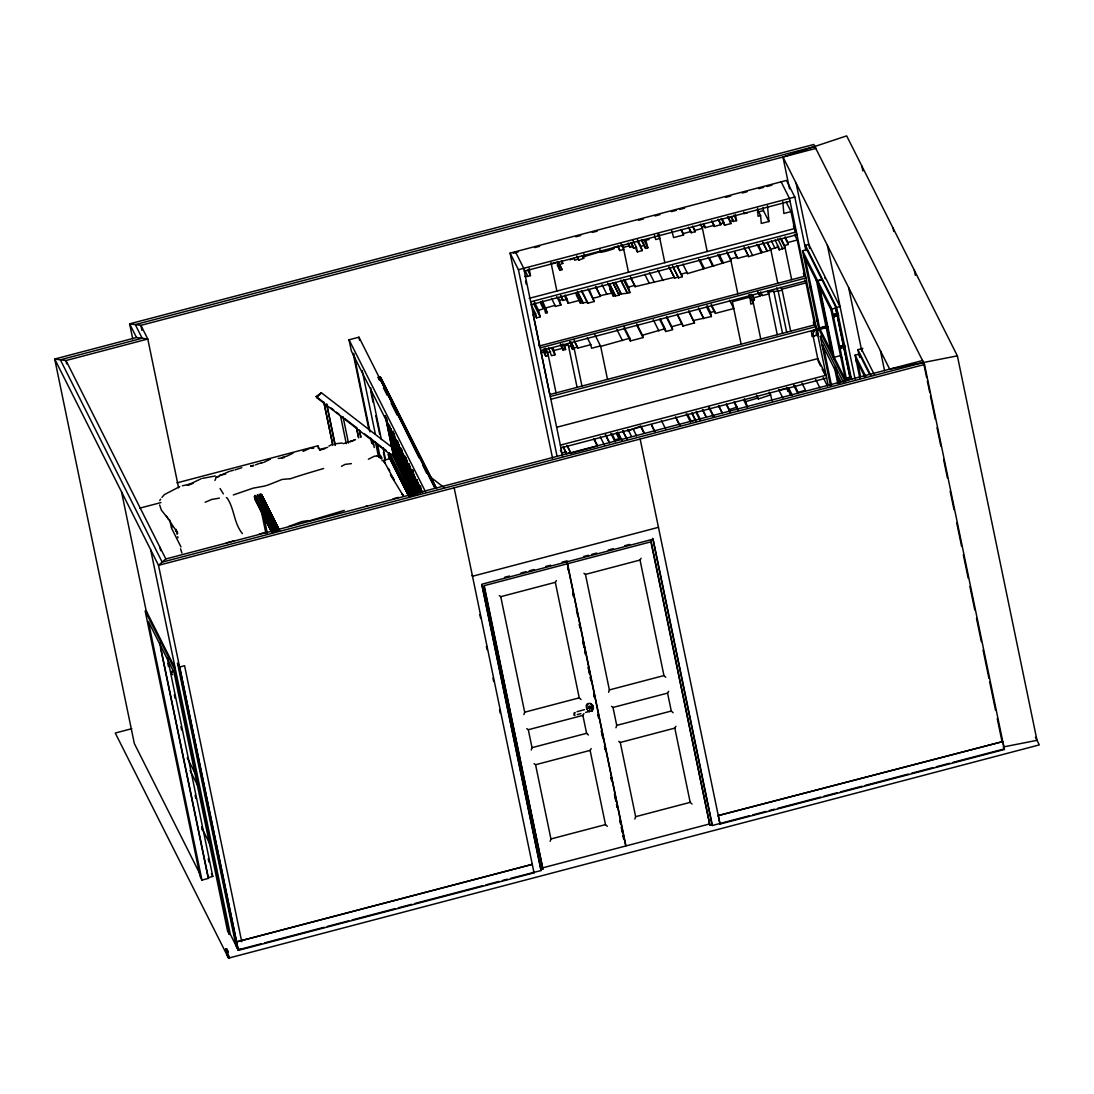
<?xml version="1.0" encoding="UTF-8"?>
<svg xmlns="http://www.w3.org/2000/svg" width="1094" height="1094" viewBox="0 0 1094 1094"><rect width="100%" height="100%" fill="white"/><g stroke="black" fill="none" stroke-linecap="round" stroke-linejoin="round"><path stroke-width="1.5" d="M589.652 709.336L589.816 708.83A1.463 0.985 51.6 0 0 589.734 709.281M401.033 470.639L402.264 472.553L402.113 470.981M523.889 714.56L524.682 712.194L500.751 596.681L499.247 595.574M608.592 692.283L609.385 689.917L585.454 574.405L583.95 573.297M531.233 750.033L532.026 747.667L528.306 729.725L526.802 728.618M615.936 727.756L616.729 725.39L613.009 707.449L611.505 706.341M550.145 841.313L550.938 838.961L535.568 764.733L534.063 763.639M634.848 819.037L635.641 816.685L620.271 742.457L618.753 741.363M592.469 709.391L592.784 706.163M214.944 480.444L216.256 477.312L229.384 471.364M588.846 707.025A2.297 2.038 -26.7 0 0 589.187 708.625A2.448 2.174 -26.7 0 1 588.791 707.011L589.379 706.136L590.719 706.505A2.448 2.174 -26.7 0 1 591.061 708.187M171.266 672.4L173.905 670.554M682.861 264.078L687.593 273.582L730.956 260.7L726.744 252.304M161.994 497.346L164.346 494.611L179.731 486.625M581.051 699.531L579.246 697.849L555.328 582.323L556.408 580.545M665.74 677.254L663.949 675.572L640.031 560.046L641.111 558.268M588.394 734.99L586.589 733.308L582.883 715.38L583.964 713.589M673.097 712.727L671.292 711.032L667.572 693.104L668.653 691.312M607.293 826.285L605.488 824.616L590.117 750.388L591.211 748.611M691.996 804.008L690.191 802.34L674.82 728.112L675.914 726.334M159.724 500.642L160.64 499.165M591.813 711.032L592.059 710.744A1.436 0.944 52.9 0 0 591.772 709.309M172.264 525.941L171.567 528.224L180.975 546.932M812.774 330.949L815.126 329.28L824.657 326.395M587.957 704.098L586.74 706.792L587.054 709.227M591.909 711.141C598.035 703.524 582.801 699.203 587.027 709.377M575.116 715.107L574.514 715.476A1.395 0.711 -84.7 0 1 573.94 714.478L573.953 713.903A1.641 0.834 -84.7 0 1 574.582 712.522L575.389 712.919M170.938 673.234L171.826 671.196L172.565 671.798M744.453 248.215L748.679 256.611L770.901 249.979L767.373 242.977M837.402 313.281L833.204 314.757L838.319 313.404M833.601 316.686L838.715 315.332M843.994 345.075L839.795 346.552L844.91 345.212M840.192 348.48L845.306 347.14M850.571 376.828L846.359 378.319L851.488 376.965M846.77 380.233L851.884 378.893M316.74 397.628L316.18 396.507L321.376 392.76L316.74 397.628L390.873 454.899M640.14 439.05L720.03 824.055L1004.401 749.486L924.512 364.48L922.543 360.528L165.823 558.952L158.521 565.338L238.136 949.824L261.261 943.753M591.635 710.58L589.857 711.291L587.998 710.567M816.685 328.938L811.433 331.824L812.021 336.514L818.394 334.778L817.574 331.031L819.242 329.458M368.363 459.22L374.353 456.212L376.842 456.02M332.494 444.205L328.884 446.092M341.451 466.331L345.102 464.362L351.393 463.637M205.18 502.242L211.826 499.425L219.347 498.139M270.423 459.138L264.201 462.201M233.337 494.939L253.07 488.17L264.31 486.119A48.861 43.459 -26.7 0 0 270.533 484.054L282.102 479.445L289.623 478.762M309.37 448.526L303.038 451.371M355.536 439.569L350.381 441.634L354.593 440.007M286.628 456.266L293.055 453.203M259.538 463.391L255.49 464.854M561.687 261.069L562.781 263.422L559.663 264.639L562.084 269.63L559.937 270.355L557.202 264.912M393.074 498.796L398.585 497.36M817.204 329.239L821.293 327.926M569.974 259.825L573.817 258.416L574.801 260.249L578.357 258.991L578.89 260.057L583.717 258.307L582.35 255.586M226.95 954.529L229.343 957.92L227.278 954.269M228.482 956.662L228.837 957.373M288.556 526.501L301.903 521.564L308.276 520.594M834.189 316.152L835.925 315.537M583.717 258.307L583.006 257.063L584.989 256.311L600.948 251.565L601.29 252.304L607.197 250.854L614.09 248.735L613.529 247.531L618.342 246.082L619.819 250.526L623.744 249.391L620.995 243.948M627.833 431.036L640.455 426.168L643.997 433.21M201.159 478.748L187.416 485.257L190.547 484.41M226.376 542.911L234.061 540.792M789.526 188.811L782.948 157.044L846.674 135.875L957.373 355.851L1037.003 740.337L1003.157 746.983M756.46 395.194L758.292 398.954L770.614 394.893L772.063 400.91M241.815 467.671L234.95 469.928M343.325 443.672L352.61 440.704M216.256 477.312L218.868 476.601M726.43 403.959L729.274 409.594L737.124 407.173L738.149 409.963M534.31 301.903L538.535 310.299L544.402 308.508L545.578 313.157L547.246 312.693L542.515 300.891M673.603 268.071L678.526 277.862L682.287 276.714L677.172 265.76M278.3 458.454L282.156 457.907M577.044 711.715L584.565 709.596M681.384 274.156L687.087 272.461L687.593 273.582M182.397 485.777L193.077 483.452M744.317 398.79L745.739 401.621L757.882 398.011L758.292 398.954M524.846 270.286L527.882 276.372L530.467 275.62L529.113 268.331M624.975 280.146L628.489 287.134L634.698 285.329L635.094 286.683L674.342 277.315L674.601 278.067L678.212 277.069L678.526 277.862M594.138 438.831L597.693 445.887L570.863 453.217L570.589 452.478L566.46 453.682L563.246 446.297M533.038 310.887L536.552 317.889L540.176 316.836L538.535 310.299M779.01 390.257L787.037 387.96L790.593 395.002M311.298 448.349L313.636 448.294M546.029 307.879L555.068 305.335L555.506 306.416L560.935 304.966L558.473 297.418M666.875 316.891L671.812 326.696L682.232 323.756L682.957 326.053L694.485 322.908L688.769 310.628M693.705 320.433L711.401 316.549L710.553 312.433L707.039 305.431M577.222 714.642L580.941 713.603M560.812 296.255L562.931 300.453L567.198 299.264L568.224 303.312L579.765 300.303L580.408 303.161L587.492 302.231L587.697 303.229L594.247 301.52L589.324 289.773M551.226 263.722L557.448 261.999L559.937 270.355M230.437 471.063L233.46 470.229M681.234 229.508L683.285 233.583L690.806 231.531L691.203 232.707L695.251 231.709L692.871 226.308M718.567 219.593L720.631 223.682L724.037 222.752L724.611 225.214L730.97 223.573L728.686 217.104M777.191 245.644L779.297 249.842L785.068 247.805L780.145 238.013M259.333 534.009L265.09 532.532M241.487 948.881L238.218 949.77L236.044 945.872L177.488 663.142L179.676 667.025L184.571 665.699L241.733 941.743M571.259 342.463L574.077 348.056L577.55 347.113L577.755 348.097L590.801 344.692L591.526 348.261L600.579 345.909L607.498 379.358M711.592 221.015L714.327 226.458L720.823 224.708L720.631 223.682M637.46 239.559L640.879 246.355L644.448 245.398L645.528 248.406L647.853 247.805L645.843 240.283L649.043 239.518M773.909 291.825L778.08 290.703L786.682 332.234M635.983 249.186L637.351 251.907L642.219 250.594L640.879 246.355M734.662 252.81L737.479 258.403L748.31 255.504L748.679 256.611M630.841 242.813L633.59 248.256L636.462 247.49L637.351 251.907M785.109 236.906L787.926 242.499L797.239 240.024L804.746 276.221L539.574 345.95L533.052 314.416L535.65 313.732L536.552 317.889M671.812 326.696L672.728 329.691L665.767 331.509L665.07 328.706L642.493 335.229L636.858 324.029M822.414 327.626L824.644 327.038M703.716 224.981L705.083 227.702L714.081 225.337L714.327 226.458M620.995 280.666L627.327 293.247L629.884 292.577L628.489 287.134M710.553 312.433L714.724 311.325L715.175 313.431L733.759 308.549L729.534 300.139M642.493 335.229L643.026 337.595L630.363 340.945L629.802 338.224L600.674 346.401L594.931 334.709M178.595 487.801L147.786 339.017L136.504 337.513L54.7 359.037L134.33 743.523L200.393 874.817M552.552 458.222L510.077 253.124L786.449 180.428L794.805 197.029L805.854 250.389M513.236 253.234L518.173 251.935M534.651 247.6L539.602 246.3M575.841 236.769L580.777 235.47M592.305 232.434L597.256 231.135M638.445 220.304L643.381 219.005M654.909 215.969L659.86 214.67M671.388 211.634L676.324 210.335M679.62 209.474L684.571 208.175M725.746 197.344L730.696 196.045M742.224 193.009L747.161 191.71M758.703 188.674L763.639 187.375M766.935 186.513L771.872 185.214M510.077 253.124L518.433 269.712L794.805 197.029M524.327 271.121L790.046 201.241M621.953 244.687L623.32 247.408L629.556 245.767L629.884 247.381L633.221 246.492L633.59 248.256M694.922 230.383L702.416 228.414L700.365 224.338M683.285 233.583L683.518 234.978L673.603 237.589L671.812 230.711M529.168 298.361L794.517 228.578L791.003 211.607L783.824 213.494L782.839 201.679M422.749 492.929L351.379 351.092L349.041 339.796L358.955 337.184L434.933 488.156M530.686 301.794L796.391 231.914L793.355 225.884M531.26 304.597L796.979 234.718L794.695 230.191M559.882 300.221L562.726 299.469L562.931 300.453M779.297 249.842L778.518 246.929L770.764 249.309L767.236 242.321M781.061 238.478L784.589 245.466L788.309 244.495L787.926 242.499M593.55 298.156L600.469 296.337L596.121 287.243M613.228 282.99L618.848 294.177L627.327 293.247M806.428 250.335L805.389 245.316L808.685 244.454M609.686 289.048L613.201 296.036L619.108 295.271L618.848 294.177M802.572 250.772L817.601 280.652L833.833 359.01L818.791 329.144L802.572 250.772L806.469 249.747L806.866 250.54M540.805 350.654L806.51 280.775M544.812 348.576L548.326 355.577L545.728 356.261L544.812 351.858L541.147 352.829L549.79 394.537L814.674 324.877L805.977 282.881L781.978 289.199L790.675 331.181M758.415 292.522L759.824 295.312L762.08 294.724L762.244 295.653L768.836 293.917L767.427 291.113M817.601 280.652L822.209 279.435M752.481 294.942L753.889 297.746L759.961 296.146L759.824 295.312M778.176 291.182L782.183 290.129L780.76 287.325M845.156 381.532L833.943 359.256L817.724 280.885L822.319 279.667M552.648 347.687L554.056 350.49L562.754 348.207L563.15 350.135L565.584 349.492L564.819 345.827L568.306 344.911L577.085 387.358M568.661 346.661L571.793 345.827L572.531 349.396L574.268 348.945L570.74 341.943M554.056 350.49L554.959 354.798L551.472 355.714L548.532 347.509M805.389 245.316L836.636 307.414L839.932 306.552L808.808 244.413M817.724 280.885L831.919 309.11L835.83 308.084L850.325 378.114M176.982 482.864L317.862 445.819L320.091 450.249L319.776 449.443L327.68 447.364M282.266 457.388L285.849 456.444M320.063 450.003L324.795 448.759M550.296 396.507L816.001 326.627L813.731 322.101M550.87 399.296L816.589 329.417M816.548 280.967L805.184 258.389L819.721 328.583L824.329 327.366M139.69 508.163L160.955 502.57M830.633 386.278L820.295 336.35L822.893 335.667M290.101 478.83C301.233 475.042 312.446 471.815 323.578 468.505M382.025 460.779L391.693 458.236M556.969 427.221L817.724 358.641L826.079 375.242L560.36 445.121M858.94 354.675L857.901 349.656L862.838 348.357M830.989 309.67L819.625 287.093L834.161 357.287L840.315 355.659M859.925 378.497L855.084 355.153L858.995 354.128L859.405 354.935M560.935 447.911L826.654 378.032M560.388 450.249L561.81 453.066L566.09 451.945M310.012 520.648L344.254 510.392M923.527 362.497L162.172 562.138L60.348 359.789L142.152 338.265L135.259 324.59L814.811 146.459L923.527 362.497L926.645 377.539M924.512 364.48L158.521 565.338L54.7 359.037L65.982 360.541L147.786 339.017L140.907 325.342L129.625 323.838L132.73 338.88M658.424 527.335L472.512 576.251L472.102 575.444M504.553 577.317L509.489 576.018M521.017 572.982L525.954 571.683M529.25 570.822L534.187 569.523M545.701 566.487L550.638 565.188M562.166 562.166L567.102 560.866M583.567 556.531L588.504 555.232M591.799 554.371L596.736 553.072M608.25 550.036L613.201 548.737M624.715 545.715L629.652 544.415M749.513 815.727L712.399 825.478L711.989 824.671L709.897 825.218L651.19 541.749L484.204 585.659L542.897 869.142L540.805 869.689L481.852 585.044M500.751 596.681L555.328 582.323M585.454 574.405L640.031 560.046M131.786 728.686L115.267 733.035L228.55 958.125L1039.3 744.905L1035.471 737.301M524.682 712.194L579.246 697.849M609.385 689.917L663.949 675.572M528.306 729.725L582.883 715.38M613.009 707.449L667.572 693.104M532.026 747.667L586.589 733.308M616.729 725.39L671.292 711.032M535.568 764.733L590.117 750.388M620.271 742.457L674.82 728.112M160.476 647.621L208.12 877.675L212.783 876.444L167.546 658.068M201.939 880.096L148.36 621.433L174.001 672.359L227.566 931.021L229.316 934.495L174.302 668.831L145.16 610.944L200.175 876.609L201.939 880.096L208.475 878.373L159.751 643.067M550.938 838.961L605.488 824.616M635.641 816.685L690.191 802.34M1002.76 741.568L718.115 815.618L1002.76 741.568L1004.401 749.486M542.774 867.816L625.741 845.99L567.116 562.877M708.926 824.124L625.959 845.936L567.321 562.822M264.57 942.891L324.015 927.302M327.325 926.44L348.795 920.806M352.104 919.931L395.043 908.676M398.339 907.815L411.549 904.341M414.858 903.48L482.577 885.73M485.873 884.855L499.083 881.395M502.392 880.52L507.342 879.22M510.652 878.359L541.215 870.509L481.921 584.196L653.118 539.164L712.399 825.478M752.822 814.852L766.06 811.392M769.356 810.517L774.32 809.218M777.629 808.357L820.609 797.075M823.919 796.213L837.142 792.74M840.452 791.878L861.949 786.244M865.258 785.369L908.239 774.101M911.548 773.239L933.045 767.605M936.355 766.73L949.578 763.27M952.888 762.395L1004.142 748.952M150.671 549.762L230.301 934.249L238.396 950.344L534.036 872.821L454.147 487.815M731.298 217.405L733.349 221.48L736.563 220.646L735.318 214.383M700.762 224.297L702.129 227.019L704.796 226.335L705.083 227.702M600.346 295.64L612.558 292.987L613.201 296.036M727.072 251.921L730.587 258.909L737.206 257.213L737.479 258.403M749.951 294.737L752.768 300.344L754.409 299.92L753.889 297.746M545.578 348.261L547.684 352.459L550.651 351.707M757.321 212.154L763.434 210.636L768.918 221.521L761.274 223.422L760.604 215.627L757.869 210.185M730.737 221.179L733.254 220.564L733.349 221.48M263.162 462.557L260.7 463.104L261.384 462.967M760.604 215.627L758.046 216.243L757.554 208.325M828.049 326.723C823.55 328.651 809.765 328.528 813.868 336.596M827.707 327.448C823.755 328.692 813.129 329.02 817.068 335.721M524.628 276.426L527.882 276.372M585.591 712.372L589.516 711.469M250.882 466.017L253.74 465.36M747.27 212.92L744.07 213.645L743.742 212.113M202.431 478.393L215.313 475.972M957.373 355.851L889.682 369.143L782.948 157.044M219.566 475.234L225.624 474.085M252.017 465.784L253.452 465.565L250.581 465.976M366.189 505.879L367.078 505.743M335.803 443.726L342.217 443.015M281.992 457.743L284.29 457.62M816.548 334.709L818.394 334.778M413.258 493.873L412.889 495.049M803.461 255.668L804.377 255.805M804.787 257.719L803.871 257.582L804.049 255.134M810.969 287.599L810.052 287.462L810.64 286.929L810.449 289.39L811.365 289.527M817.546 319.366L816.63 319.229L817.218 318.696L817.027 321.144L817.943 321.28M822.045 345.376L822.961 345.513M823.673 348.945L822.756 348.808L822.633 344.842M856.903 360.172L855.987 360.035L856.561 359.502L856.383 361.964L857.313 362.1M749.171 294.97L753.397 303.38L750.799 304.064L750.087 297.978L747.981 297.568L732.351 301.712L741.144 344.213M590.336 703.483L592.811 706.013M589.543 711.756L587.834 710.594M226.321 497.579L227.155 498.085C234.567 508.86 233.774 523.342 242.417 533.585M377.252 455.774L380.903 458.14M378.497 456.526L381.874 459.124M321.253 392.664L406.298 458.359M429.094 475.972L444.041 487.527M316.18 396.507L324.262 402.756M331.003 407.966L333.697 410.045M336.391 412.137L339.085 414.216M344.487 418.387L356.617 427.754M364.699 434.003L386.278 450.66M409.183 468.369L413.231 471.487M401.662 463.227L412.438 471.569M220.058 488.526L223.354 493.886M383.953 461.135L394.004 479.705L390.435 474.714L403.495 496.156L401.936 493.613L403.098 495.459M168.531 519.171L161.379 510.132L159.642 504.949M166.411 516.149L176.859 531.875L175.984 529.291L177.146 534.31M228.236 952.587L225.651 948.922L227.402 952.532M175.97 530.522L177.789 533.257M176.435 531.205L176.9 531.93M383.844 461.34L385.334 463.637L383.679 460.984M171.484 673.083L172.578 674.793M380.425 455.405L381.97 457.948M227.552 954.365L229.494 957.783M226.581 948.977L228.345 952.559L225.733 948.895M255.654 499.89L269.698 527.062M389.601 457.47L408.308 493.982M228.373 952.354L226.554 948.73M229.48 957.688L227.661 954.064M265.24 504.047L266.799 507.083M273.021 519.253L274.58 522.289M227.525 952.765L225.61 948.99M228.632 958.098L226.745 954.474M398.79 415.405L400.322 418.428M406.462 430.489L412.602 442.55M414.134 445.573L435.617 487.801M279.148 530.193L262.15 496.799L278.902 530.084M436.178 488.02L381.191 379.55L435.617 487.719M398.941 458.755L400.472 461.764M402.756 466.29L404.288 469.299M411.166 482.864L412.684 485.873M414.982 490.386L416.513 493.408M429.409 476.752L430.954 479.787M408.308 494.912L389.3 457.251L408.459 495.336M408.568 495.719L388.685 456.294L408.623 495.897M261.931 495.514L279.271 529.893M255.381 499.671L271.49 531.534M271.462 531.739L254.793 498.7L272.132 532.956M781.143 181.823L789.458 198.438L828.172 385.184M861.32 348.767L874.174 374.326M824.876 277.835L825.273 278.628M786.217 202.075L791.003 211.607M857.901 349.656L870.756 375.228M807.194 250.362L835.843 307.291L850.353 377.362M859.734 354.757L869.703 374.558M835.83 308.084L835.419 307.291L836.801 313.951M794.435 234.431L797.239 240.024M855.084 355.153L865.792 376.418M864.971 377.184L857.737 362.825L860.513 376.199M803.652 273.459L805.936 277.985L540.217 347.865L538.699 344.842M803.338 273.418L804.746 276.221M784.781 237.507L788.309 244.495M804.569 280.091L805.977 282.881M840.493 355.605L841.942 358.49M777.725 238.656L782.743 248.899M819.721 328.583L831.084 351.16L816.179 279.243M834.161 357.287L845.525 379.864L830.291 306.293M775.003 239.942L778.518 246.929M813.266 322.074L814.674 324.877M813.553 323.386L815.071 326.409M820.295 336.35L835.324 366.23L838.77 382.873M843.665 382.804L835.447 366.463L838.893 383.105M771.379 240.899L774.949 248.215M834.941 369.758L823.577 347.167L831.522 385.567M841.04 381.888L838.018 375.871L839.741 384.213M762.819 242.225L767.031 250.622M762.915 242.581L767.126 250.964M819.064 362.948L820.582 365.97M822.1 368.979L825.136 375.01M758.47 244.947L761.985 251.948M757.007 244.318L761.233 252.7M823.221 377.553L827.474 386.018M776.672 287.913L778.08 290.703M733.814 215.203L736.563 220.646M815.7 379.509L819.967 387.96M748.337 246.711L752.645 255.572M731.189 216.475L733.254 220.564M744.098 247.107L748.31 255.504M727.551 216.776L730.97 223.573M760.672 291.92L762.08 294.724M721.985 218.663L724.037 222.752M721.192 218.403L724.611 225.214M757.855 291.948L759.961 296.146M801.957 383.132L805.512 390.189L798.155 392.349L794.613 385.307M718.088 219.265L720.823 224.708M734.389 251.62L737.206 257.213M751.592 294.327L754.409 299.92M712.016 221.248L714.081 225.337M748.679 295.175L750.087 297.978M793.656 385.211L797.923 393.676M788.747 388.096L792.288 395.153M719.127 254.355L723.353 262.751M703.428 223.614L704.796 226.335M718.58 254.902L722.792 263.298M717.91 254.67L722.136 263.066M778.572 389.505L782.839 397.97M709.432 257.952L713.644 266.348M692.502 226.28L695.251 231.709M708.215 257.186L712.44 265.582M688.755 227.456L690.806 231.531M688.468 227.278L691.203 232.707M769.205 392.076L770.614 394.893M699.9 259.593L704.126 267.989M698.642 259.251L703.565 269.042M680.783 229.535L683.518 234.978M711.196 304.323L714.724 311.325M711.661 306.429L714.478 312.036M706.478 306.744L711.401 316.549M698.464 307.879L703.401 317.684M698.751 308.864L703.688 318.669M676.666 265.527L682.287 276.714M743.701 400.048L747.257 407.105M657.767 234.376L659.819 238.451L655.689 239.545L654.444 235.36M672.591 265.883L678.212 277.069M669.419 267.524L674.342 277.315M668.967 266.881L674.601 278.067M734.279 401.525L737.124 407.173M688.851 311.708L694.485 322.908M734.402 402.893L737.944 409.949M643.751 239.641L647.853 247.805M726.471 404.862L730.013 411.918M657.863 270.163L663.019 280.597M641.713 239.955L644.448 245.398M641.426 240.256L645.528 248.406M677.295 313.951L682.232 323.756M678.034 316.248L682.957 326.053M637.433 241.077L642.219 250.594M718.703 405.683L722.245 412.739M718.526 405.765L722.067 412.821M649.426 272.584L654.349 282.375M633.043 240.68L636.462 247.49M631.17 242.417L633.221 246.492M644.817 274.348L649.234 283.291M666.383 317.082L672.017 328.296M628.188 243.046L629.556 245.767M628.517 244.659L629.884 247.381M709.117 407.077L714.081 416.951M709.008 407.953L713.274 416.417M660.147 318.901L665.07 328.706M660.12 320.296L665.767 331.509M702.69 409.853L706.245 416.91M702.457 409.648L705.999 416.705M617.768 246.451L619.819 250.526M653.255 319.694L658.889 330.894M630.472 276.932L634.698 285.329M630.882 278.3L635.094 286.683M696.249 411.276L700.502 419.74M696.454 413.176L699.996 420.233M691.982 412.848L695.538 419.905L691.203 421.272L687.647 414.216M692.187 414.106L695.743 421.163M623.553 279.996L629.884 292.577M620.831 280.037L627.163 292.618M686.239 413.655L690.492 422.12M599.922 249.582L601.29 252.304M615.471 282.402L621.105 293.575M615.607 282.977L621.242 294.163M636.681 325L643.026 337.595M612.777 282.69L619.108 295.271M609.741 284.276L615.361 295.462M609.932 285.014L615.553 296.2M675.818 417.252L680.085 425.703M675.545 417.046L679.798 425.511M607.635 283.196L612.558 292.987M624.168 327.01L629.802 338.224M602.028 284.645L606.951 294.436M624.031 328.337L630.363 340.945M583.909 253.904L585.276 256.625M595.546 286.546L600.469 296.337M616.825 329.431L622.459 340.631M661.323 420.383L665.59 428.848M576.839 255.982L578.89 260.057M587.916 288.925L594.247 301.52M651.422 424.486L654.978 431.542M651.764 425.798L654.609 431.433M581.858 291.045L587.492 302.231M581.365 290.648L587.697 303.229M577.331 291.305L582.965 302.491M577.509 292.18L583.143 303.366M561.413 260.7L562.781 263.422M576.237 293.315L579.765 300.303M576.196 294.765L580.408 303.161M557.967 261.48L562.084 269.63M640.947 426.168L644.503 433.224M587.273 337.69L590.801 344.692M633.002 428.752L636.544 435.809M565.092 295.065L567.198 299.264M564.709 296.31L568.224 303.312M560.62 295.284L562.726 299.469M627.97 429.354L631.511 436.41M556.709 296.583L560.935 304.966M622.732 430.694L626.985 439.159M622.691 430.913L626.247 437.969M574.035 340.111L577.55 347.113M574.938 342.49L577.755 348.097M551.554 298.334L555.506 306.416M617.837 432.157L622.103 440.622M617.768 432.609L621.31 439.665M616.715 432.814L619.546 438.462L615.047 439.87L612.202 434.222M616.209 433.128L619.054 438.776M569.673 341.629L571.793 345.827M570.412 345.198L572.531 349.396M610.808 433.388L615.06 441.853M527.732 270.177L530.467 275.62M541.612 301.52L547.246 312.693M562.767 343.885L565.584 349.492M540.874 301.506L544.402 308.508M515.383 251.729L523.752 268.331L562.412 455.077M540.655 303.366L542.761 307.564M560.648 344.008L562.754 348.207M560.333 344.528L563.15 350.135M605.488 434.441L609.741 442.906M605.433 434.974L608.975 442.031M533.845 304.255L540.176 316.836M600.237 436.766L604.49 445.231M651.19 541.749L650.656 540.682L709.897 825.218M531.438 305.349L535.65 313.732M551.431 347.796L554.959 354.798M593.632 438.721L597.174 445.778M543.403 349.068L544.812 351.858M542.911 350.654L545.728 356.261M567.048 445.436L570.589 452.478M567.321 446.174L570.165 451.808M563.615 448.048L565.748 452.273M436.574 488.635L380.603 377.375L436 488.088M435.973 488.061L380.015 376.842L435.234 488.074L379.249 376.856L419.057 457.798M379.604 380.192L378.073 377.143L379.55 380.206M383.447 387.809L387.276 395.426M391.105 403.043L397.245 415.228M349.041 339.796L425.785 492.3M409.101 477.969L396.069 452.068L401.375 462.68M410.633 481.004L416.759 493.203M398.736 457.511L404.096 468.177M406.394 472.758L408.705 477.326M411.002 481.893L413.3 486.461M414.831 489.51L416.363 492.56M416.937 494.187L396.247 453.053L416.664 494.187M397.013 456.116L403.139 468.3M404.671 471.35L415.405 492.683M415.009 494.488L393.539 451.836L414.243 494.693M392.226 453.887L412.93 495.021M410.729 495.664L389.259 453.012L410.469 495.787M409.252 494.488L388.548 453.354L409.635 495.732M409.73 496.772L388.261 454.106L409.498 496.553M409.074 496.184L388.37 455.049L408.91 496.088M340.453 415.529L346.278 443.672M542.897 869.142L484.013 586.275M540.805 869.689L541.215 870.509M533.434 871.631L534.036 872.821M279.435 530.317L261.562 494.625L279.572 530.672M279.285 530.399L261.015 494.078L278.929 530.399M278.573 530.399L260.304 494.078L278.04 530.522M277.507 530.658L259.223 494.338L276.536 530.905M275.579 531.151L257.309 494.844L274.567 531.452M273.555 531.752L255.271 495.432L272.474 530.399M272.898 532.081L254.628 495.76L272.775 532.45M272.638 532.833L254.369 496.512L272.324 532.546M271.996 532.245L254.478 497.455L271.791 532.122M136.504 337.513L129.625 323.838L813.827 144.476L815.796 148.428L140.907 325.342L141.946 330.361M165.823 558.952L65.982 360.541L66.679 363.878M146.145 610.684L175.286 668.571M187.252 757.759L195.306 773.759M190.082 770.477L198.616 787.42M202.117 828.568L210.636 845.512M211.374 873.668L212.783 876.444M208.12 877.675L208.475 878.373M227.593 954.036L229.453 957.893M402.893 465.716L413.518 486.939M415.036 489.975L417.306 494.529M422.817 465.442L426.578 473.073M396.958 456.13L414.995 492.779M392.199 453.901L412.11 495.254M226.841 954.228L228.537 957.811M227.114 954.146L228.632 957.783M729.274 409.594L730.245 412.082M181.877 553.003L180.565 548.819M745.739 401.621L747.517 407.132M177.72 536.716L177.966 537.715M420.465 485.777L421.833 492.314M418.25 483.288L420.301 493.107L418.715 484.902M416.882 479.623L419.617 492.697L417.019 479.582M414.339 475.507L418.099 493.503L414.79 477.107M412.629 470.201L417.402 493.093L412.766 470.16M410.756 469.353L415.884 493.886L410.879 469.326M409.047 464.047L415.187 493.476L409.183 464.006M406.147 458.29L413.669 494.283L406.612 459.904M405.136 456.253L412.985 493.859L405.601 457.866M402.92 453.778L410.1 488.129L408.814 486.857L409.648 486.256L410.291 487.992L403.03 453.75M401.211 448.472L409.06 486.078L401.334 448.431M398.654 444.355L406.175 480.348L404.889 479.076L405.737 478.475L406.38 480.198L398.777 444.328M397.286 440.677L405.149 478.283L397.423 440.65M394.059 433.292L402.264 472.553L395.194 438.174M393.033 431.255L401.224 470.502L393.84 434.496M390.818 428.78L398.339 464.772L397.054 463.5L397.888 462.899L398.531 464.622L390.941 428.752M389.45 425.101L397.3 462.707L390.585 429.983M386.223 417.717L394.428 456.977L393.143 455.706L393.977 455.104L394.619 456.841L386.346 417.689M385.197 415.679L393.389 454.926L385.334 415.652M914.338 270.327L915.377 275.346M927.343 380.89L929.763 392.582M930.447 395.932L935.302 419.33M937.025 427.699L940.84 446.078M943.602 459.453L947.418 477.846M950.18 491.22L953.995 509.599M956.758 522.973L961.612 546.385M963.335 554.74L968.19 578.138M969.913 586.507L974.768 609.905M976.491 618.26L981.345 641.672M983.068 650.027L988.962 678.444M989.646 681.781L995.54 710.211M997.263 718.567L1002.118 741.964M893.087 228.085L893.771 231.422M861.826 165.973L862.851 170.938M880.424 350.75L884.581 370.825M848.643 287.599L861.798 351.119M858.995 354.128L859.679 357.464M827.392 245.357L855.084 379.098M836.636 307.414L851.542 379.358M837.744 313.937L838.141 315.865M844.322 345.745L844.718 347.66M850.9 377.498L851.296 379.427M837.498 317.287L843.365 345.636M844.062 348.972L849.929 377.321M834.12 314.894L834.517 316.809M840.712 346.689L841.108 348.617M847.276 378.456L847.686 380.37M831.919 309.11L846.77 380.808M834.572 368.049L837.703 383.105M796.131 183.259L809.642 248.447M813.266 336.911L818.449 361.923M784.589 245.466L791.659 279.654M770.764 249.309L777.793 283.305M782.511 333.328L773.745 290.977L768.508 292.344L777.273 334.709M786.901 387.317L787.721 391.283M752.768 300.344L760.781 339.044M730.587 258.909L737.821 293.821M702.129 227.019L707.216 251.538M658.916 234.102L664.837 262.683M623.32 247.408L628.476 272.256M718.389 816.138L720.03 824.055M652.708 538.344L711.989 824.671M574.077 348.056L581.953 386.086M550.993 262.574L556.887 291.072M547.684 352.459L556.067 392.896M561.81 453.066L562.48 456.348M525.599 281.131L526.241 284.262M518.433 269.712L557.106 456.471M567.608 567.075L568.251 570.193M572.996 593.071L573.68 596.38M576.415 609.59L577.782 616.209M579.492 624.469L580.176 627.778M582.911 640.988L584.292 647.607M584.975 650.903L585.659 654.212M588.394 667.436L589.762 674.041M590.445 677.35L591.129 680.659M593.864 693.869L594.521 697.001M598.144 714.519L598.828 717.814M601.522 730.86L603.095 738.423M604.722 746.258L605.406 749.568M611.218 777.656L611.902 780.966M614.637 794.189L616.004 800.794M616.701 804.104L617.385 807.413M620.12 820.637L620.804 823.96M621.501 827.283L622.527 832.274M623.224 835.611L623.908 838.934M572.777 593.126L573.461 596.435M579.287 624.524L579.97 627.833M582.705 641.043L584.073 647.662M584.757 650.971L585.44 654.267M588.175 667.49L589.543 674.095M590.227 677.405L590.91 680.714M593.659 693.924L594.302 697.056M597.926 714.573L598.609 717.869M601.317 730.915L602.876 738.477M604.503 746.313L605.187 749.622M611.013 777.725L611.696 781.02M614.431 794.244L615.799 800.849M616.483 804.158L617.166 807.468M619.901 820.691L620.599 824.014M621.283 827.337L622.322 832.329M623.006 835.666L623.689 838.989M479.815 614.554L480.512 617.905M486.392 646.322L487.076 649.658M492.97 678.089L493.654 681.425M499.548 709.842L500.231 713.192M408.554 468.574L412.315 486.789M408.609 469.682L411.7 484.574M405.642 465.853L408.035 477.435M390.107 458.154L388.794 452.629L390.175 459.261M370.647 387.7L381.382 439.528M383.105 447.884L385.539 459.589M370.62 390.613L373.054 402.318M375.816 415.693L379.632 434.072M383.433 452.465L385.17 460.82M358.955 337.184L359.625 340.412M362.196 370.538L375.351 434.058M377.43 444.096L379.85 455.788M375.447 441.962L378.182 455.2M374.244 447.514L372.603 440.335L373.628 445.299M353.731 353.362L370.004 431.939M371.386 438.626L372.425 443.644M353.362 354.606L368.952 429.833M370.675 438.188L371.714 443.207M359.57 430.653L360.952 437.299M359.297 430.092L360.678 436.738M358.723 437.873L356.384 427.357L358.449 437.327M343.01 416.595L348.494 443.084M326.709 403.864L335.311 445.367M326.778 404.971L335.024 444.807M332.74 444.287L323.865 402.236L332.808 445.395M317.862 445.819L318.45 448.636M263.476 514.645L267.278 533.038M260.673 508.095L265.856 533.161M169.844 520.156L171.457 527.937M159.97 547.315L160.668 550.665M179.676 667.025L238.396 950.344M178.582 665.084L237.138 947.828M167.779 663.142L168.476 666.478M174.356 694.881L175.04 698.218M180.934 726.635L181.618 729.971M195.115 795.133L195.812 798.47M201.693 826.886L202.376 830.223M208.257 858.626L208.954 861.963M121.543 491.862L147.157 615.566M767.482 205.713L768.918 221.521M763.147 207.477L763.434 210.636M591.745 709.186A1.463 0.985 51.6 0 1 592.045 710.621M590.651 706.546A2.297 2.038 -26.7 0 1 590.992 708.16M532.135 864.383L236.495 941.907L532.135 864.383M388.343 468.574L389.546 470.639L388.343 468.574M228.044 952.3L226.253 948.744L228.044 952.3"/></g></svg>
